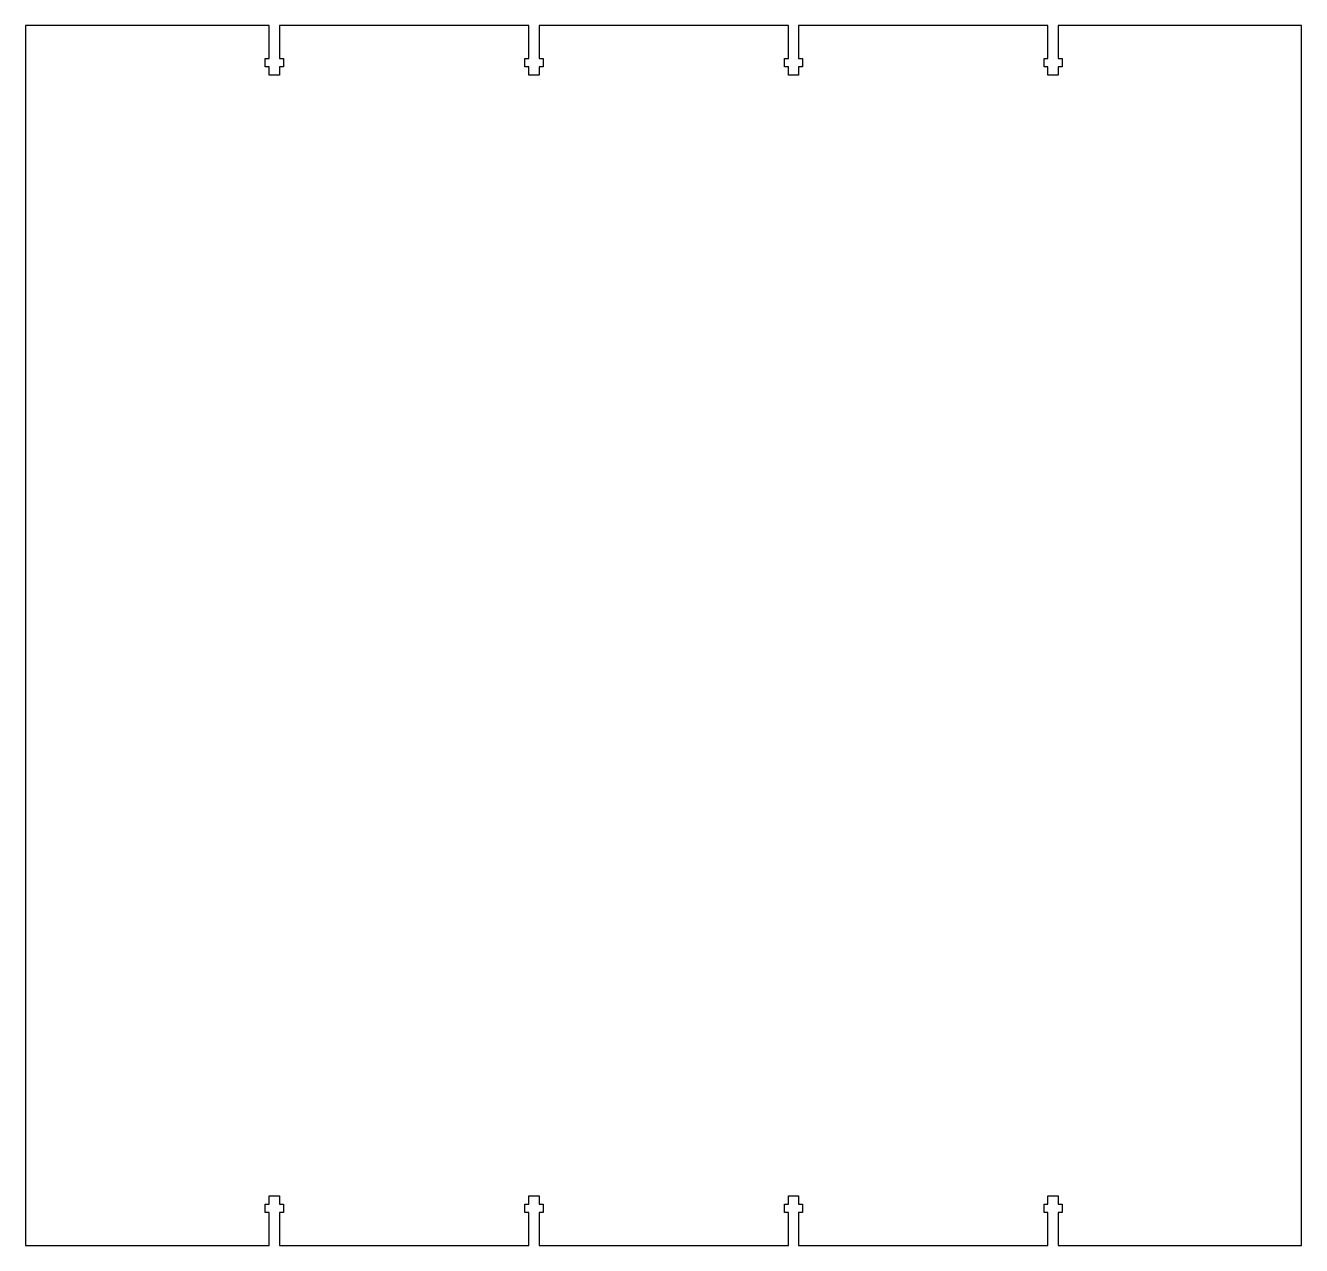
# Model space of a CAD drawing. Header units: millimetres. Extents: x -243 to 143, y 0 to 370.
import ezdxf

# ---------------------------------------------------------------- set-up
doc = ezdxf.new("R2010")
doc.units = ezdxf.units.MM
doc.layers.get('0').update_dxf_attribs({"linetype": 'CONTINUOUS'})

msp = doc.modelspace()

# ---------------------------------------------------------------- linework, layer by layer
msp.add_lwpolyline([(-87.23, 369.5), (-87.23, 359.5), (-86.03, 359.5), (-86.03, 357), (-87.23, 357), (-87.23, 354.5), (-90.33, 354.5), (-90.33, 357), (-91.53, 357), (-91.53, 359.5), (-90.33, 359.5), (-90.33, 369.5), (-165.72, 369.5), (-165.72, 359.5), (-164.52, 359.5), (-164.52, 357), (-165.72, 357), (-165.72, 354.5), (-168.82, 354.5), (-168.82, 357), (-170.02, 357), (-170.02, 359.5), (-168.82, 359.5), (-168.82, 369.5), (-242.5, 369.5), (-242.5, 0.5), (-168.82, 0.5), (-168.82, 10.5), (-170.02, 10.5), (-170.02, 13), (-168.82, 13), (-168.82, 15.5), (-165.72, 15.5), (-165.72, 13), (-164.52, 13), (-164.52, 10.5), (-165.72, 10.5), (-165.72, 0.5), (-90.33, 0.5), (-90.33, 10.5), (-91.53, 10.5), (-91.53, 13), (-90.33, 13), (-90.33, 15.5), (-87.23, 15.5), (-87.23, 13), (-86.03, 13), (-86.03, 10.5), (-87.23, 10.5), (-87.23, 0.5), (-11.84, 0.5), (-11.84, 10.5), (-13.04, 10.5), (-13.04, 13), (-11.84, 13), (-11.84, 15.5), (-8.74, 15.5), (-8.74, 13), (-7.54, 13), (-7.54, 10.5), (-8.74, 10.5), (-8.74, 0.5), (66.64, 0.5), (66.64, 10.5), (65.44, 10.5), (65.44, 13), (66.64, 13), (66.64, 15.5), (69.74, 15.5), (69.74, 13), (70.94, 13), (70.94, 10.5), (69.74, 10.5), (69.74, 0.5), (143.29, 0.5), (143.29, 369.5), (69.74, 369.5), (69.74, 359.5), (70.94, 359.5), (70.94, 357), (69.74, 357), (69.74, 354.5), (66.64, 354.5), (66.64, 357), (65.44, 357), (65.44, 359.5), (66.64, 359.5), (66.64, 369.5), (-8.74, 369.5), (-8.74, 359.5), (-7.54, 359.5), (-7.54, 357), (-8.74, 357), (-8.74, 354.5), (-11.84, 354.5), (-11.84, 357), (-13.04, 357), (-13.04, 359.5), (-11.84, 359.5), (-11.84, 369.5)], close=True)

doc.saveas('drawing.dxf')
